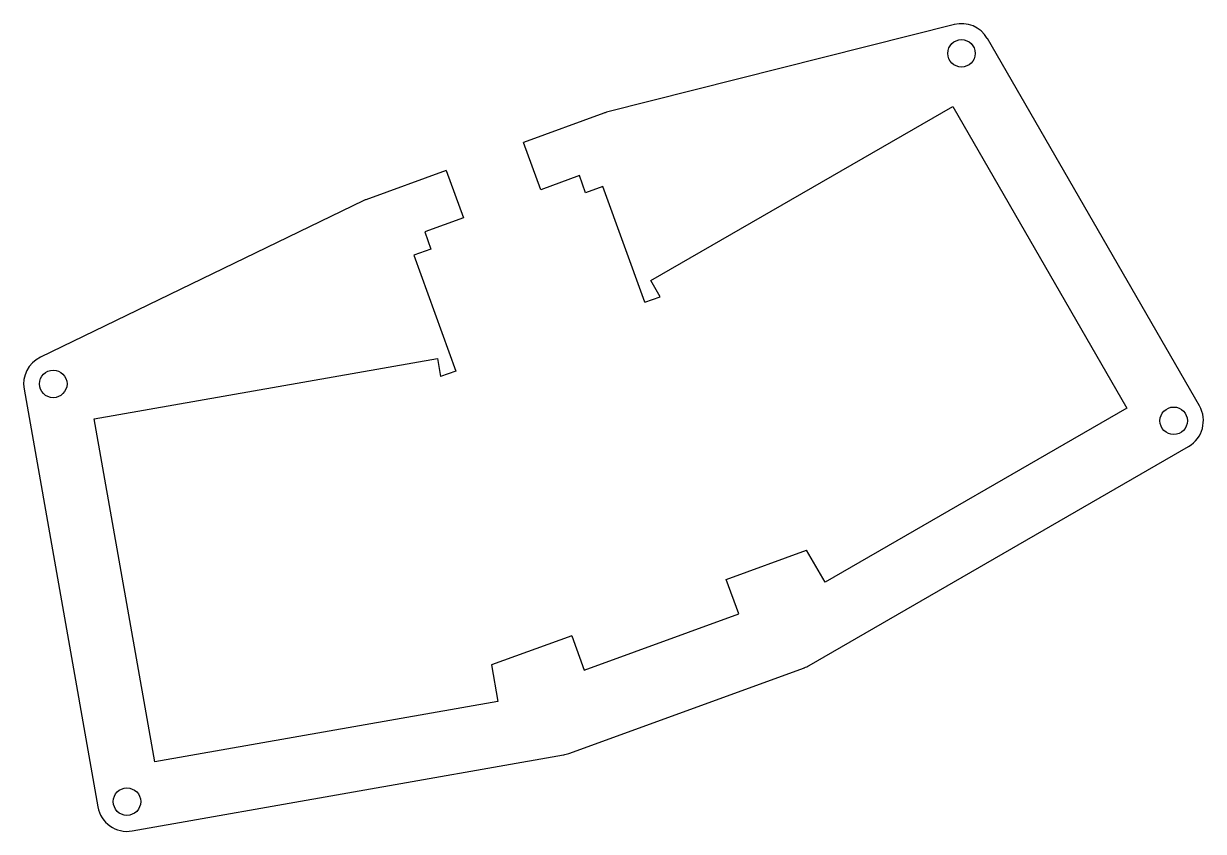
# Model space of a CAD drawing. Header units: millimetres. Extents: x 6 to 135, y 205 to 293.
import ezdxf

# ---------------------------------------------------------------- set-up
doc = ezdxf.new("R2010")
doc.units = ezdxf.units.MM
doc.layers.add('Support', color=7, linetype='Continuous', lineweight=25, true_color=0x000000)

msp = doc.modelspace()

# ---------------------------------------------------------------- linework, layer by layer
at = {"layer": 'Support'}
for p, q in [((107.45, 293.15), (69.41, 283.55)), ((134.26, 251.45), (111.06, 291.63)), ((74.27, 265.14), (107.27, 284.19)), ((107.27, 284.19), (126.32, 251.2)), ((69.1, 283.46), (60.33, 280.26)), ((62.21, 275.09), (60.33, 280.26)), ((51.87, 277.19), (43.1, 273.99)), ((51.87, 277.19), (53.75, 272.02)), ((66.44, 276.63), (62.21, 275.09)), ((67.12, 274.75), (66.44, 276.63)), ((69, 275.44), (67.12, 274.75)), ((73.61, 262.77), (69, 275.44)), ((42.79, 273.86), (7.49, 256.77)), ((53.75, 272.02), (49.52, 270.48)), ((49.52, 270.48), (50.21, 268.6)), ((50.21, 268.6), (48.33, 267.91)), ((48.33, 267.91), (52.94, 255.25)), ((75.29, 263.38), (74.27, 265.14)), ((73.61, 262.77), (75.29, 263.38)), ((13.38, 250.02), (50.91, 256.64)), ((50.91, 256.64), (51.26, 254.64)), ((52.94, 255.25), (51.26, 254.64)), ((5.7, 253.28), (13.76, 207.59)), ((126.32, 251.2), (93.32, 232.15)), ((20, 212.5), (13.38, 250.02)), ((91.56, 223.05), (133.07, 247.01)), ((82.51, 232.47), (91.29, 235.66)), ((93.32, 232.15), (91.29, 235.66)), ((83.88, 228.71), (82.51, 232.47)), ((66.97, 222.55), (83.88, 228.71)), ((65.6, 226.31), (56.82, 223.12)), ((65.6, 226.31), (66.97, 222.55)), ((56.82, 223.12), (57.52, 219.12)), ((65.27, 213.42), (91.05, 222.81)), ((57.52, 219.12), (20, 212.5)), ((17.52, 204.96), (64.72, 213.28))]:
    msp.add_line(p, q, dxfattribs=at)
for centre in [(108.24, 290), (8.9, 253.84), (131.44, 249.82), (16.96, 208.16)]:
    msp.add_circle(centre, 1.5, dxfattribs=at)
for centre, start, end in [((108.24, 290), 30, 104.1664), ((70.21, 280.4), 104.1664, 110), ((44.21, 270.94), 110, 115.8336), ((8.9, 253.84), 115.8336, 190), ((131.44, 249.82), 300, 30), ((89.93, 225.86), 290, 300), ((64.16, 216.48), 280, 290), ((16.96, 208.16), 190, 280)]:
    msp.add_arc(centre, 3.25, start, end, dxfattribs=at)

doc.saveas('drawing.dxf')
